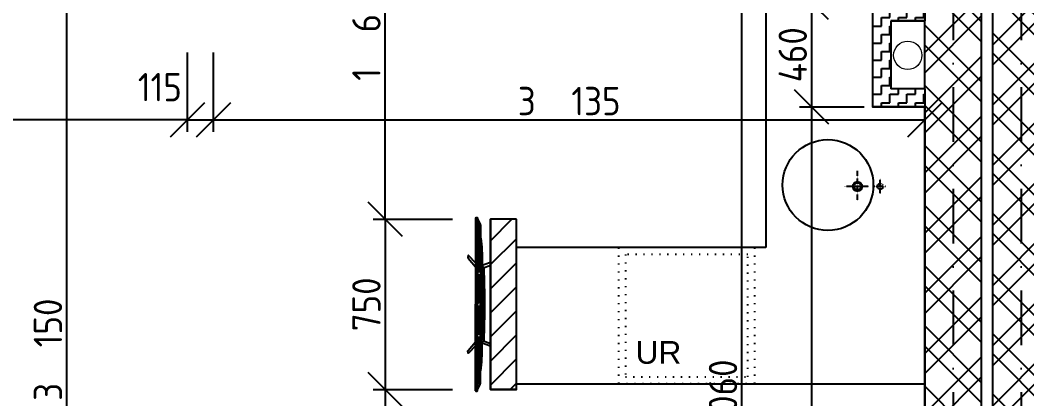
# Model space of a CAD drawing. Extents: x 4511820 to 5180432, y -1526536 to -944957.
# Drawn here: x 5118525 to 5122962, y -1209941 to -1208272 of the extents above; entities that cross this region are included whole.
import ezdxf

# ---------------------------------------------------------------- set-up
doc = ezdxf.new("R2010")
doc.units = 0
doc.header["$MEASUREMENT"] = 0
for name, pattern in [('ACAD_ISO07W100', [3.5, 0.5, -3]), ('BODKOCIARKOVANA_3', [5.6, 3, -1.3, 0, -1.3]), ('DASHED', [0.75, 0.5, -0.25])]:
    doc.linetypes.add(name, pattern=pattern)
doc.layers.get('0').update_dxf_attribs({"linetype": 'CONTINUOUS'})
doc.layers.get('Defpoints').update_dxf_attribs({"color": 61, "linetype": 'CONTINUOUS'})
for name, color, linetype in [('KÓTY', 4, 'CONTINUOUS'), ('MÚRY', 1, 'CONTINUOUS'), ('osi', 253, 'CONTINUOUS'), ('Plochy', 41, 'CONTINUOUS'), ('TENKÁ', 7, 'CONTINUOUS'), ('ZARIADENIE', 47, 'CONTINUOUS'), ('ZARIADENIE1', 145, 'CONTINUOUS'), ('ŠRAFY', 82, 'CONTINUOUS')]:
    doc.layers.add(name, color=color, linetype=linetype)
doc.layers.add('zz-kanal-splaskova', color=37, linetype='CONTINUOUS', lineweight=18)
doc.styles.add('ARIAL', font='arial.ttf')
doc.styles.add('STYLE1', font='isocp.shx')
doc.dimstyles.new('STANDARD-50', dxfattribs={"dimtxt": 125, "dimasz": 150, "dimexe": 10, "dimexo": 200, "dimgap": 20, "dimtad": 1, "dimdsep": 46, "dimlunit": 6, "dimtxsty": 'STYLE1', "dimblk1": 'OBLIQUE', "dimblk2": 'OBLIQUE', "dimsah": 1, "dimcen": 2.5, "dimse1": 1, "dimse2": 1, "dimadec": 0, "dimazin": 0, "dimtfac": 1, "dimtmove": 1, "dimatfit": 3, "dimldrblk": 'OBLIQUE', "dimfxl": 1, "dimtolj": 1, "dimtzin": 0, "dimarcsym": 0})
pattern_1 = [(45, (584112, 2493.08), (-132.5825215, 132.5825215), []), (45, (584200.39, 2493.08), (-132.5825215, 132.5825215), [])]
pattern_2 = [(135, (515810.9, -45114.18), (-132.5825215, -132.5825215), []), (135, (515810.9, -45025.8), (-132.5825215, -132.5825215), [])]

# ---------------------------------------------------------------- blocks, each defined once
blk = doc.blocks.new('Tv06_top_cad-block.com')
at = {"color": 0}
for points in [[(-161.1, -3.4), (-173.3, 26.2, 0.359324), (-175.3, 27.3, 0.097501), (-182.8, 24.2, 0.350578), (-183.5, 22.1), (-171.1, -10.4)], [(161.1, -3.4), (173.3, 26.2, -0.359324), (175.3, 27.3, -0.097501), (182.8, 24.2, -0.350578), (183.5, 22.1), (171.1, -10.4)], [(-381.9, -38.8, -0.13121), (-383.2, -32.7, -0.169032), (-383, -32.3), (-381.8, -31.1, -0.205713), (-381.3, -30.9), (-378.5, -30.9, 0.118206), (-376.2, -30.4), (-351.4, -18.4, -0.105648), (-345.8, -17), (0, -17)], [(-339.3, -21.2), (-339.3, -21.2, 0.099639), (-344.3, -22.2), (-349.2, -24.6, 0.215889), (-350.7, -26.3, 0.476075), (-349.4, -28, 0.244765)], [(-295.5, -17), (-282, -15, -0.02037), (-255.8, -12, -0.012056), (-227.2, -10.7), (-169.3, -10.7)], [(-182.5, -38.8), (-214.4, -69.1, 0.250582), (-215, -71, 0.266718), (-214.3, -71.9, 0.084688)], [(-214.3, -71.9), (-207.3, -73.1, 0.211205), (-203.3, -72.1), (-165.2, -38.8)], [(-181.8, -17), (-178.5, -14, -0.213415), (-177.3, -13.6), (0, -13.6)], [(-172.1, -13.6, -0.072098), (-159.2, -3, -0.121861), (-158.4, -2.8)], [(-170.1, -10.6, -0.053076), (-160.2, -2.9), (-158.4, -2.8)], [(-147.6, -13.6), (-147.6, -7.5, -0.414214), (-147.4, -7.3), (-146.5, -7.3, -0.414214), (-146.3, -7.5), (-146.3, -13.6)], [(-146.8, -28, 0.414214), (-145, -26.2), (-145, -23, 0.414214), (-146.8, -21.2)], [(-143.9, -13.6), (-143.9, -7.5, -0.414214), (-143.7, -7.3), (-142.7, -7.3, -0.414214), (-142.6, -7.5), (-142.6, -13.6)], [(-140.2, -13.6), (-140.2, -7.5, -0.414214), (-140, -7.3), (-139, -7.3, -0.414214), (-138.8, -7.5), (-138.8, -13.6)], [(-136.4, -13.6), (-136.4, -7.5, -0.414214), (-136.3, -7.3), (-135.3, -7.3, -0.414214), (-135.1, -7.5), (-135.1, -13.6)], [(-132.7, -13.6), (-132.7, -7.5, -0.414214), (-132.5, -7.3), (-131.6, -7.3, -0.414214), (-131.4, -7.5), (-131.4, -13.6)], [(-128.8, -28, -0.414214), (-130.6, -26.2), (-130.6, -23, -0.414214), (-128.8, -21.2)], [(-129, -13.6), (-129, -7.5, -0.414214), (-128.8, -7.3), (-127.9, -7.3, -0.414214), (-127.7, -7.5), (-127.7, -13.6)], [(-125.3, -13.6), (-125.3, -7.5, -0.414214), (-125.1, -7.3), (-124.1, -7.3, -0.414214), (-124, -7.5), (-124, -13.6)], [(-121.6, -13.6), (-121.6, -7.5, -0.414214), (-121.4, -7.3), (-120.4, -7.3, -0.414214), (-120.2, -7.5), (-120.2, -13.6)], [(-117.8, -13.6), (-117.8, -7.5, -0.414214), (-117.7, -7.3), (-116.7, -7.3, -0.414214), (-116.5, -7.5), (-116.5, -13.6)], [(-114.1, -13.6), (-114.1, -7.5, -0.414214), (-113.9, -7.3), (-113, -7.3, -0.414214), (-112.8, -7.5), (-112.8, -13.6)], [(-110.4, -13.6), (-110.4, -7.5, -0.414214), (-110.2, -7.3), (-109.3, -7.3, -0.414214), (-109.1, -7.5), (-109.1, -13.6)], [(-106.7, -13.6), (-106.7, -7.5, -0.414214), (-106.5, -7.3), (-105.5, -7.3, -0.414214), (-105.4, -7.5), (-105.4, -13.6)], [(-103, -13.6), (-103, -7.5, -0.414214), (-102.8, -7.3), (-101.8, -7.3, -0.414214), (-101.6, -7.5), (-101.6, -13.6)], [(-99.2, -13.6), (-99.2, -7.5, -0.414214), (-99.1, -7.3), (-98.1, -7.3, -0.414214), (-97.9, -7.5), (-97.9, -13.6)], [(-95.5, -13.6), (-95.5, -7.5, -0.414214), (-95.3, -7.3), (-94.4, -7.3, -0.414214), (-94.2, -7.5), (-94.2, -13.6)], [(-91.8, -13.6), (-91.8, -7.5, -0.414214), (-91.6, -7.3), (-90.7, -7.3, -0.414214), (-90.5, -7.5), (-90.5, -13.6)], [(-88.1, -13.6), (-88.1, -7.5, -0.414214), (-87.9, -7.3), (-86.9, -7.3, -0.414214), (-86.8, -7.5), (-86.8, -13.6)], [(-84.4, -13.6), (-84.4, -7.5, -0.414214), (-84.2, -7.3), (-83.2, -7.3, -0.414214), (-83, -7.5), (-83, -13.6)], [(-80.6, -13.6), (-80.6, -7.5, -0.414214), (-80.5, -7.3), (-79.5, -7.3, -0.414214), (-79.3, -7.5), (-79.3, -13.6)], [(-76.9, -13.6), (-76.9, -7.5, -0.414214), (-76.7, -7.3), (-75.8, -7.3, -0.414214), (-75.6, -7.5), (-75.6, -13.6)], [(-73.2, -13.6), (-73.2, -7.5, -0.414214), (-73, -7.3), (-72.1, -7.3, -0.414214), (-71.9, -7.5), (-71.9, -13.6)], [(-69.5, -13.6), (-69.5, -7.5, -0.414214), (-69.3, -7.3), (-68.3, -7.3, -0.414214), (-68.2, -7.5), (-68.2, -13.6)], [(-65.8, -13.6), (-65.8, -7.5, -0.414214), (-65.6, -7.3), (-64.6, -7.3, -0.414214), (-64.4, -7.5), (-64.4, -13.6)], [(-62, -13.6), (-62, -7.5, -0.414214), (-61.9, -7.3), (-60.9, -7.3, -0.414214), (-60.7, -7.5), (-60.7, -13.6)], [(-58.3, -13.6), (-58.3, -7.5, -0.414214), (-58.1, -7.3), (-57.2, -7.3, -0.414214), (-57, -7.5), (-57, -13.6)], [(-54.6, -13.6), (-54.6, -7.5, -0.414214), (-54.4, -7.3), (-53.5, -7.3, -0.414214), (-53.3, -7.5), (-53.3, -13.6)], [(-50.9, -13.6), (-50.9, -7.5, -0.414214), (-50.7, -7.3), (-49.7, -7.3, -0.414214), (-49.6, -7.5), (-49.6, -13.6)], [(-47.2, -13.6), (-47.2, -7.5, -0.414214), (-47, -7.3), (-46, -7.3, -0.414214), (-45.8, -7.5), (-45.8, -13.6)], [(-43.4, -13.6), (-43.4, -7.5, -0.414214), (-43.3, -7.3), (-42.3, -7.3, -0.414214), (-42.1, -7.5), (-42.1, -13.6)], [(-39.7, -13.6), (-39.7, -7.5, -0.414214), (-39.5, -7.3), (-38.6, -7.3, -0.414214), (-38.4, -7.5), (-38.4, -13.6)], [(-36, -13.6), (-36, -7.5, -0.414214), (-35.8, -7.3), (-34.9, -7.3, -0.414214), (-34.7, -7.5), (-34.7, -13.6)], [(-32.3, -13.6), (-32.3, -7.5, -0.414214), (-32.1, -7.3), (-31.1, -7.3, -0.414214), (-31, -7.5), (-31, -13.6)], [(-28.6, -13.6), (-28.6, -7.5, -0.414214), (-28.4, -7.3), (-27.4, -7.3, -0.414214), (-27.2, -7.5), (-27.2, -13.6)], [(-24.8, -13.6), (-24.8, -7.5, -0.414214), (-24.7, -7.3), (-23.7, -7.3, -0.414214), (-23.5, -7.5), (-23.5, -13.6)], [(-21.1, -13.6), (-21.1, -7.5, -0.414214), (-20.9, -7.3), (-20, -7.3, -0.414214), (-19.8, -7.5), (-19.8, -13.6)], [(-17.4, -13.6), (-17.4, -7.5, -0.414214), (-17.2, -7.3), (-16.3, -7.3, -0.414214), (-16.1, -7.5), (-16.1, -13.6)], [(-13.7, -13.6), (-13.7, -7.5, -0.414214), (-13.5, -7.3), (-12.5, -7.3, -0.414214), (-12.4, -7.5), (-12.4, -13.6)], [(-10, -13.6), (-10, -7.5, -0.414214), (-9.8, -7.3), (-8.8, -7.3, -0.414214), (-8.6, -7.5), (-8.6, -13.6)], [(-10, -28, 0.414214), (-8.2, -26.2), (-8.2, -23, 0.414214), (-10, -21.2)], [(-6.2, -13.6), (-6.2, -7.5, -0.414214), (-6.1, -7.3), (-5.1, -7.3, -0.414214), (-4.9, -7.5), (-4.9, -13.6)], [(-2.5, -13.6), (-2.5, -7.5, -0.414214), (-2.3, -7.3), (-1.4, -7.3, -0.414214), (-1.2, -7.5), (-1.2, -13.6)], [(181.8, -17), (178.5, -14, 0.213415), (177.3, -13.6), (0, -13.6)], [(381.9, -38.8, 0.13121), (383.2, -32.7, 0.169032), (383, -32.3), (381.8, -31.1, 0.205713), (381.3, -30.9), (378.5, -30.9, -0.118206), (376.2, -30.4), (351.4, -18.4, 0.105648), (345.8, -17), (0, -17)], [(2.5, -13.6), (2.5, -7.5, 0.414214), (2.3, -7.3), (1.4, -7.3, 0.414214), (1.2, -7.5), (1.2, -13.6)], [(6.2, -13.6), (6.2, -7.5, 0.414214), (6.1, -7.3), (5.1, -7.3, 0.414214), (4.9, -7.5), (4.9, -13.6)], [(10, -28, -0.414214), (8.2, -26.2), (8.2, -23, -0.414214), (10, -21.2)], [(10, -13.6), (10, -7.5, 0.414214), (9.8, -7.3), (8.8, -7.3, 0.414214), (8.6, -7.5), (8.6, -13.6)], [(13.7, -13.6), (13.7, -7.5, 0.414214), (13.5, -7.3), (12.5, -7.3, 0.414214), (12.4, -7.5), (12.4, -13.6)], [(17.4, -13.6), (17.4, -7.5, 0.414214), (17.2, -7.3), (16.3, -7.3, 0.414214), (16.1, -7.5), (16.1, -13.6)], [(21.1, -13.6), (21.1, -7.5, 0.414214), (20.9, -7.3), (20, -7.3, 0.414214), (19.8, -7.5), (19.8, -13.6)], [(24.8, -13.6), (24.8, -7.5, 0.414214), (24.7, -7.3), (23.7, -7.3, 0.414214), (23.5, -7.5), (23.5, -13.6)], [(28.6, -13.6), (28.6, -7.5, 0.414214), (28.4, -7.3), (27.4, -7.3, 0.414214), (27.2, -7.5), (27.2, -13.6)], [(32.3, -13.6), (32.3, -7.5, 0.414214), (32.1, -7.3), (31.1, -7.3, 0.414214), (31, -7.5), (31, -13.6)], [(36, -13.6), (36, -7.5, 0.414214), (35.8, -7.3), (34.9, -7.3, 0.414214), (34.7, -7.5), (34.7, -13.6)], [(39.7, -13.6), (39.7, -7.5, 0.414214), (39.5, -7.3), (38.6, -7.3, 0.414214), (38.4, -7.5), (38.4, -13.6)], [(43.4, -13.6), (43.4, -7.5, 0.414214), (43.3, -7.3), (42.3, -7.3, 0.414214), (42.1, -7.5), (42.1, -13.6)], [(47.2, -13.6), (47.2, -7.5, 0.414214), (47, -7.3), (46, -7.3, 0.414214), (45.8, -7.5), (45.8, -13.6)], [(50.9, -13.6), (50.9, -7.5, 0.414214), (50.7, -7.3), (49.7, -7.3, 0.414214), (49.6, -7.5), (49.6, -13.6)], [(54.6, -13.6), (54.6, -7.5, 0.414214), (54.4, -7.3), (53.5, -7.3, 0.414214), (53.3, -7.5), (53.3, -13.6)], [(58.3, -13.6), (58.3, -7.5, 0.414214), (58.1, -7.3), (57.2, -7.3, 0.414214), (57, -7.5), (57, -13.6)], [(62, -13.6), (62, -7.5, 0.414214), (61.9, -7.3), (60.9, -7.3, 0.414214), (60.7, -7.5), (60.7, -13.6)], [(65.8, -13.6), (65.8, -7.5, 0.414214), (65.6, -7.3), (64.6, -7.3, 0.414214), (64.4, -7.5), (64.4, -13.6)], [(69.5, -13.6), (69.5, -7.5, 0.414214), (69.3, -7.3), (68.3, -7.3, 0.414214), (68.2, -7.5), (68.2, -13.6)], [(73.2, -13.6), (73.2, -7.5, 0.414214), (73, -7.3), (72.1, -7.3, 0.414214), (71.9, -7.5), (71.9, -13.6)], [(76.9, -13.6), (76.9, -7.5, 0.414214), (76.7, -7.3), (75.8, -7.3, 0.414214), (75.6, -7.5), (75.6, -13.6)], [(80.6, -13.6), (80.6, -7.5, 0.414214), (80.5, -7.3), (79.5, -7.3, 0.414214), (79.3, -7.5), (79.3, -13.6)], [(84.4, -13.6), (84.4, -7.5, 0.414214), (84.2, -7.3), (83.2, -7.3, 0.414214), (83, -7.5), (83, -13.6)], [(88.1, -13.6), (88.1, -7.5, 0.414214), (87.9, -7.3), (86.9, -7.3, 0.414214), (86.8, -7.5), (86.8, -13.6)], [(91.8, -13.6), (91.8, -7.5, 0.414214), (91.6, -7.3), (90.7, -7.3, 0.414214), (90.5, -7.5), (90.5, -13.6)], [(95.5, -13.6), (95.5, -7.5, 0.414214), (95.3, -7.3), (94.4, -7.3, 0.414214), (94.2, -7.5), (94.2, -13.6)], [(99.2, -13.6), (99.2, -7.5, 0.414214), (99.1, -7.3), (98.1, -7.3, 0.414214), (97.9, -7.5), (97.9, -13.6)], [(103, -13.6), (103, -7.5, 0.414214), (102.8, -7.3), (101.8, -7.3, 0.414214), (101.6, -7.5), (101.6, -13.6)], [(106.7, -13.6), (106.7, -7.5, 0.414214), (106.5, -7.3), (105.5, -7.3, 0.414214), (105.4, -7.5), (105.4, -13.6)], [(110.4, -13.6), (110.4, -7.5, 0.414214), (110.2, -7.3), (109.3, -7.3, 0.414214), (109.1, -7.5), (109.1, -13.6)], [(114.1, -13.6), (114.1, -7.5, 0.414214), (113.9, -7.3), (113, -7.3, 0.414214), (112.8, -7.5), (112.8, -13.6)], [(117.8, -13.6), (117.8, -7.5, 0.414214), (117.7, -7.3), (116.7, -7.3, 0.414214), (116.5, -7.5), (116.5, -13.6)], [(121.6, -13.6), (121.6, -7.5, 0.414214), (121.4, -7.3), (120.4, -7.3, 0.414214), (120.2, -7.5), (120.2, -13.6)], [(125.3, -13.6), (125.3, -7.5, 0.414214), (125.1, -7.3), (124.1, -7.3, 0.414214), (124, -7.5), (124, -13.6)], [(129, -13.6), (129, -7.5, 0.414214), (128.8, -7.3), (127.9, -7.3, 0.414214), (127.7, -7.5), (127.7, -13.6)], [(128.8, -28, 0.414214), (130.6, -26.2), (130.6, -23, 0.414214), (128.8, -21.2)], [(132.7, -13.6), (132.7, -7.5, 0.414214), (132.5, -7.3), (131.6, -7.3, 0.414214), (131.4, -7.5), (131.4, -13.6)], [(136.4, -13.6), (136.4, -7.5, 0.414214), (136.3, -7.3), (135.3, -7.3, 0.414214), (135.1, -7.5), (135.1, -13.6)], [(140.2, -13.6), (140.2, -7.5, 0.414214), (140, -7.3), (139, -7.3, 0.414214), (138.8, -7.5), (138.8, -13.6)], [(143.9, -13.6), (143.9, -7.5, 0.414214), (143.7, -7.3), (142.7, -7.3, 0.414214), (142.6, -7.5), (142.6, -13.6)], [(146.8, -28, -0.414214), (145, -26.2), (145, -23, -0.414214), (146.8, -21.2)], [(147.6, -13.6), (147.6, -7.5, 0.414214), (147.4, -7.3), (146.5, -7.3, 0.414214), (146.3, -7.5), (146.3, -13.6)], [(172.1, -13.6, 0.072098), (159.2, -3, 0.121861), (158.4, -2.8)], [(170.1, -10.6, 0.053076), (160.2, -2.9), (158.4, -2.8)], [(214.3, -71.9), (207.3, -73.1, -0.211205), (203.3, -72.1), (165.2, -38.8)], [(295.5, -17), (282, -15, 0.02037), (255.8, -12, 0.012056), (227.2, -10.7), (169.3, -10.7)], [(182.5, -38.8), (214.4, -69.1, -0.250582), (215, -71, -0.266718), (214.3, -71.9, -0.084688)], [(339.3, -21.2), (339.3, -21.2, -0.099639), (344.3, -22.2), (349.2, -24.6, -0.215889), (350.7, -26.3, -0.476075), (349.4, -28, -0.244765)]]:
    blk.add_lwpolyline(points, format="xyb", dxfattribs=at)
for points in [[(-381.9, -38.8), (0, -38.8)], [(-378.5, -30.9), (0, -30.9)], [(-349.4, -28), (-146.8, -28)], [(-339.3, -21.2), (-146.8, -21.2)], [(-158.6, -6.5), (0, -6.5)], [(-128.8, -21.2), (-10, -21.2)], [(-128.8, -28), (-10, -28)], [(158.6, -6.5), (0, -6.5)], [(378.5, -30.9), (0, -30.9)], [(381.9, -38.8), (0, -38.8)], [(128.8, -21.2), (10, -21.2)], [(128.8, -28), (10, -28)], [(339.3, -21.2), (146.8, -21.2)], [(349.4, -28), (146.8, -28)]]:
    blk.add_lwpolyline(points, dxfattribs=at)
for centre, radius, start, end in [((0, -4564), 4564, 90, 91.9893), ((0, -4564), 4564, 88.0107, 90), ((-170.5, -10.1), 0.6, 200.9784, 314.0295), ((170.5, -10.1), 0.6, 225.9705, 339.0216)]:
    blk.add_arc(centre, radius, start, end, dxfattribs=at)
blk = doc.blocks.new('TV')
at = {"layer": 'ZARIADENIE', "color": 8}
blk.add_blockref('Tv06_top_cad-block.com', (4448198.7, -1316337.8), dxfattribs=at)
blk = doc.blocks.new('_OBLIQUE')
at = {"color": 0, "linetype": 'ByBlock'}
blk.add_line((-0.5, -0.5), (0.5, 0.5), dxfattribs=at)
blk = doc.blocks.new('*D28208')
at = {"layer": 'Defpoints', "color": 0}
for p in [(5121705.5, -1207474.2), (5121705.5, -1207474.2), (5121705.5, -1212534.2)]:
    blk.add_point(p, dxfattribs=at)
at = {"layer": 'KÓTY', "color": 0, "lineweight": -2}
blk.add_line((5121705.5, -1212534.2), (5121705.5, -1207474.2), dxfattribs=at)
at = {"layer": 'KÓTY', "color": 0, "linetype": 'ByBlock', "lineweight": -2, "xscale": 150, "yscale": 150, "zscale": 150}
for p, rotation in [((5121705.5, -1207474.2), 90), ((5121705.5, -1212534.2), 270)]:
    blk.add_blockref('_OBLIQUE', p, dxfattribs=dict(at, rotation=rotation))
at = {"layer": 'KÓTY', "color": 0, "insert": (5121623, -1210004.2), "char_height": 125, "attachment_point": 5, "rotation": 90, "style": 'STYLE1'}
blk.add_mtext('\\A1;5ﾠ060', dxfattribs=at)
blk = doc.blocks.new('*D28217')
at = {"layer": 'Defpoints', "color": 0}
for p in [(5119262.5, -1208149.2), (5118729.5, -1211299.2), (5119262.5, -1211299.2)]:
    blk.add_point(p, dxfattribs=at)
at = {"layer": 'KÓTY', "color": 0, "lineweight": -2}
blk.add_line((5118729.5, -1208149.2), (5118729.5, -1211299.2), dxfattribs=at)
at = {"layer": 'KÓTY', "color": 0, "linetype": 'ByBlock', "lineweight": -2, "xscale": 150, "yscale": 150, "zscale": 150}
for p, rotation in [((5118729.5, -1208149.2), 90), ((5118729.5, -1211299.2), 270)]:
    blk.add_blockref('_OBLIQUE', p, dxfattribs=dict(at, rotation=rotation))
at = {"layer": 'KÓTY', "color": 0, "insert": (5118647, -1209724.2), "char_height": 125, "attachment_point": 5, "rotation": 90, "style": 'STYLE1'}
blk.add_mtext('\\A1;3ﾠ150', dxfattribs=at)
blk = doc.blocks.new('*D28227')
at = {"layer": 'Defpoints', "color": 0}
for p in [(5119262.5, -1208309.7), (5119377.5, -1208309.7), (5119377.5, -1208711)]:
    blk.add_point(p, dxfattribs=at)
at = {"layer": 'KÓTY', "color": 0, "lineweight": -2}
blk.add_line((5119262.5, -1208711), (5119377.5, -1208711), dxfattribs=at)
at = {"layer": 'KÓTY', "color": 0, "linetype": 'ByBlock', "lineweight": -2, "xscale": 150, "yscale": 150, "zscale": 150, "rotation": 180}
blk.add_blockref('_OBLIQUE', (5119262.5, -1208711), dxfattribs=at)
at = {"layer": 'KÓTY', "color": 0, "linetype": 'ByBlock', "lineweight": -2, "xscale": 150, "yscale": 150, "zscale": 150}
blk.add_blockref('_OBLIQUE', (5119377.5, -1208711), dxfattribs=at)
at = {"layer": 'KÓTY', "color": 0, "insert": (5119140.5, -1208567), "char_height": 125, "attachment_point": 5, "style": 'STYLE1'}
blk.add_mtext('\\A1;115', dxfattribs=at)
blk = doc.blocks.new('*D28228')
at = {"layer": 'Defpoints', "color": 0}
for p in [(5119377.5, -1208309.7), (5122512.5, -1208309.7), (5122512.5, -1208711)]:
    blk.add_point(p, dxfattribs=at)
at = {"layer": 'KÓTY', "color": 0, "lineweight": -2}
blk.add_line((5119377.5, -1208711), (5122512.5, -1208711), dxfattribs=at)
at = {"layer": 'KÓTY', "color": 0, "linetype": 'ByBlock', "lineweight": -2, "xscale": 150, "yscale": 150, "zscale": 150, "rotation": 180}
blk.add_blockref('_OBLIQUE', (5119377.5, -1208711), dxfattribs=at)
at = {"layer": 'KÓTY', "color": 0, "linetype": 'ByBlock', "lineweight": -2, "xscale": 150, "yscale": 150, "zscale": 150}
blk.add_blockref('_OBLIQUE', (5122512.5, -1208711), dxfattribs=at)
at = {"layer": 'KÓTY', "color": 0, "insert": (5120945, -1208628.5), "char_height": 125, "attachment_point": 5, "style": 'STYLE1'}
blk.add_mtext('\\A1;3ﾠ135', dxfattribs=at)
blk = doc.blocks.new('*D28229')
at = {"layer": 'Defpoints', "color": 0}
for p in [(5116172.5, -1208149.2), (5119262.5, -1208149.2), (5116172.5, -1208711)]:
    blk.add_point(p, dxfattribs=at)
at = {"layer": 'KÓTY', "color": 0, "lineweight": -2}
blk.add_line((5119262.5, -1208711), (5116172.5, -1208711), dxfattribs=at)
at = {"layer": 'KÓTY', "color": 0, "linetype": 'ByBlock', "lineweight": -2, "xscale": 150, "yscale": 150, "zscale": 150, "rotation": 180}
blk.add_blockref('_OBLIQUE', (5116172.5, -1208711), dxfattribs=at)
at = {"layer": 'KÓTY', "color": 0, "linetype": 'ByBlock', "lineweight": -2, "xscale": 150, "yscale": 150, "zscale": 150}
blk.add_blockref('_OBLIQUE', (5119262.5, -1208711), dxfattribs=at)
at = {"layer": 'KÓTY', "color": 0, "insert": (5117717.5, -1208628.5), "char_height": 125, "attachment_point": 5, "style": 'STYLE1'}
blk.add_mtext('\\A1;3ﾠ090', dxfattribs=at)
blk = doc.blocks.new('*D28231')
at = {"layer": 'Defpoints', "color": 0}
for p in [(5120712.5, -1209899.2), (5122512.5, -1209899.2), (5122512.5, -1210461)]:
    blk.add_point(p, dxfattribs=at)
at = {"layer": 'KÓTY', "color": 0, "lineweight": -2}
blk.add_line((5120712.5, -1210461), (5122512.5, -1210461), dxfattribs=at)
at = {"layer": 'KÓTY', "color": 0, "linetype": 'ByBlock', "lineweight": -2, "xscale": 150, "yscale": 150, "zscale": 150, "rotation": 180}
blk.add_blockref('_OBLIQUE', (5120712.5, -1210461), dxfattribs=at)
at = {"layer": 'KÓTY', "color": 0, "linetype": 'ByBlock', "lineweight": -2, "xscale": 150, "yscale": 150, "zscale": 150}
blk.add_blockref('_OBLIQUE', (5122512.5, -1210461), dxfattribs=at)
at = {"layer": 'KÓTY', "color": 0, "insert": (5121439, -1210369.5), "char_height": 125, "attachment_point": 5, "style": 'STYLE1'}
blk.add_mtext('\\A1;1ﾠ800', dxfattribs=at)
blk = doc.blocks.new('*D28232')
at = {"layer": 'Defpoints', "color": 0}
for p in [(5116172.5, -1209899.2), (5120597.5, -1209899.2), (5116172.5, -1210461)]:
    blk.add_point(p, dxfattribs=at)
at = {"layer": 'KÓTY', "color": 0, "lineweight": -2}
blk.add_line((5120597.5, -1210461), (5116172.5, -1210461), dxfattribs=at)
at = {"layer": 'KÓTY', "color": 0, "linetype": 'ByBlock', "lineweight": -2, "xscale": 150, "yscale": 150, "zscale": 150, "rotation": 180}
blk.add_blockref('_OBLIQUE', (5116172.5, -1210461), dxfattribs=at)
at = {"layer": 'KÓTY', "color": 0, "linetype": 'ByBlock', "lineweight": -2, "xscale": 150, "yscale": 150, "zscale": 150}
blk.add_blockref('_OBLIQUE', (5120597.5, -1210461), dxfattribs=at)
at = {"layer": 'KÓTY', "color": 0, "insert": (5118385, -1210378.5), "char_height": 125, "attachment_point": 5, "style": 'STYLE1'}
blk.add_mtext('\\A1;4ﾠ425', dxfattribs=at)
blk = doc.blocks.new('*D28233')
at = {"layer": 'Defpoints', "color": 0}
for p in [(5120597.5, -1209899.2), (5120133.5, -1212534.2), (5120597.5, -1212534.2)]:
    blk.add_point(p, dxfattribs=at)
at = {"layer": 'KÓTY', "color": 0, "lineweight": -2}
blk.add_line((5120133.5, -1209899.2), (5120133.5, -1212534.2), dxfattribs=at)
at = {"layer": 'KÓTY', "color": 0, "linetype": 'ByBlock', "lineweight": -2, "xscale": 150, "yscale": 150, "zscale": 150}
for p, rotation in [((5120133.5, -1209899.2), 90), ((5120133.5, -1212534.2), 270)]:
    blk.add_blockref('_OBLIQUE', p, dxfattribs=dict(at, rotation=rotation))
at = {"layer": 'KÓTY', "color": 0, "insert": (5120051, -1211216.7), "char_height": 125, "attachment_point": 5, "rotation": 90, "style": 'STYLE1'}
blk.add_mtext('\\A1;2ﾠ635', dxfattribs=at)
blk = doc.blocks.new('*D28234')
at = {"layer": 'Defpoints', "color": 0}
for p in [(5120597.5, -1209149.2), (5120133.5, -1209899.2), (5120597.5, -1209899.2)]:
    blk.add_point(p, dxfattribs=at)
at = {"layer": 'KÓTY', "color": 0, "lineweight": -2}
blk.add_line((5120133.5, -1209149.2), (5120133.5, -1209899.2), dxfattribs=at)
at = {"layer": 'KÓTY', "color": 0, "linetype": 'ByBlock', "lineweight": -2, "xscale": 150, "yscale": 150, "zscale": 150}
for p, rotation in [((5120133.5, -1209149.2), 90), ((5120133.5, -1209899.2), 270)]:
    blk.add_blockref('_OBLIQUE', p, dxfattribs=dict(at, rotation=rotation))
at = {"layer": 'KÓTY', "color": 0, "insert": (5120051, -1209524.2), "char_height": 125, "attachment_point": 5, "rotation": 90, "style": 'STYLE1'}
blk.add_mtext('\\A1;750', dxfattribs=at)
blk = doc.blocks.new('*D28235')
at = {"layer": 'Defpoints', "color": 0}
for p in [(5120133.5, -1207474.2), (5120597.5, -1207474.2), (5120597.5, -1209149.2)]:
    blk.add_point(p, dxfattribs=at)
at = {"layer": 'KÓTY', "color": 0, "lineweight": -2}
blk.add_line((5120133.5, -1209149.2), (5120133.5, -1207474.2), dxfattribs=at)
at = {"layer": 'KÓTY', "color": 0, "linetype": 'ByBlock', "lineweight": -2, "xscale": 150, "yscale": 150, "zscale": 150}
for p, rotation in [((5120133.5, -1207474.2), 90), ((5120133.5, -1209149.2), 270)]:
    blk.add_blockref('_OBLIQUE', p, dxfattribs=dict(at, rotation=rotation))
at = {"layer": 'KÓTY', "color": 0, "insert": (5120051, -1208311.7), "char_height": 125, "attachment_point": 5, "rotation": 90, "style": 'STYLE1'}
blk.add_mtext('\\A1;1ﾠ675', dxfattribs=at)
blk = doc.blocks.new('*D28254')
at = {"layer": 'Defpoints', "color": 0}
for p in [(5122282.5, -1208194.2), (5122013, -1208654.2), (5122282.5, -1208654.2)]:
    blk.add_point(p, dxfattribs=at)
at = {"layer": 'KÓTY', "color": 0, "lineweight": -2}
blk.add_line((5122013, -1208194.2), (5122013, -1208654.2), dxfattribs=at)
at = {"layer": 'KÓTY', "color": 0, "linetype": 'ByBlock', "lineweight": -2, "xscale": 150, "yscale": 150, "zscale": 150}
for p, rotation in [((5122013, -1208194.2), 90), ((5122013, -1208654.2), 270)]:
    blk.add_blockref('_OBLIQUE', p, dxfattribs=dict(at, rotation=rotation))
at = {"layer": 'KÓTY', "color": 0, "insert": (5121930.5, -1208424.2), "char_height": 125, "attachment_point": 5, "rotation": 90, "style": 'STYLE1'}
blk.add_mtext('\\A1;460', dxfattribs=at)
blk = doc.blocks.new('*D28256')
at = {"layer": 'Defpoints', "color": 0}
for p in [(5122282.5, -1208654.2), (5122013, -1212534.2), (5122282.5, -1212534.2)]:
    blk.add_point(p, dxfattribs=at)
at = {"layer": 'KÓTY', "color": 0, "lineweight": -2}
blk.add_line((5122013, -1208654.2), (5122013, -1212534.2), dxfattribs=at)
at = {"layer": 'KÓTY', "color": 0, "linetype": 'ByBlock', "lineweight": -2, "xscale": 150, "yscale": 150, "zscale": 150}
for p, rotation in [((5122013, -1208654.2), 90), ((5122013, -1212534.2), 270)]:
    blk.add_blockref('_OBLIQUE', p, dxfattribs=dict(at, rotation=rotation))
at = {"layer": 'KÓTY', "color": 0, "insert": (5121930.5, -1210594.2), "char_height": 125, "attachment_point": 5, "rotation": 90, "style": 'STYLE1'}
blk.add_mtext('\\A1;3ﾠ880', dxfattribs=at)

msp = doc.modelspace()

# ---------------------------------------------------------------- hatches: boundary and pattern name
at = {"layer": 'ŠRAFY'}
h = msp.add_hatch(dxfattribs=at)
h.set_pattern_fill('ANSI32', color=256, scale=500)
h.set_pattern_definition(pattern_1)
h.paths.add_polyline_path([(5122762.5, -1199614.226), (5122512.5, -1199614.226), (5122512.5, -1203749.226), (5122512.5, -1203864.226), (5122512.5, -1204964.226), (5122512.5, -1205079.226), (5122512.5, -1207334.226), (5122512.5, -1207474.226), (5122512.5, -1208194.226), (5122512.5, -1208274.226), (5122512.5, -1208574.226), (5122512.5, -1208654.226), (5122512.5, -1212534.226), (5122762.5, -1212534.226)])
h = msp.add_hatch(dxfattribs=at)
h.set_pattern_fill('ANSI32', color=256, scale=500, angle=90)
h.set_pattern_definition(pattern_2)
h.paths.add_polyline_path([(5122762.5, -1199614.226), (5122512.5, -1199614.226), (5122512.5, -1203749.226), (5122512.5, -1203864.226), (5122512.5, -1204964.226), (5122512.5, -1205079.226), (5122512.5, -1207334.226), (5122512.5, -1207474.226), (5122512.5, -1208194.226), (5122512.5, -1208274.226), (5122512.5, -1208574.226), (5122512.5, -1208654.226), (5122512.5, -1212534.226), (5122762.5, -1212534.226)])
h = msp.add_hatch(dxfattribs=at)
h.set_pattern_fill('ANSI32', color=256, scale=500)
h.set_pattern_definition(pattern_1)
h.paths.add_polyline_path([(5123062.5, -1209090.673), (5123062.5, -1207244.226), (5123062.5, -1207129.226), (5123062.5, -1204879.226), (5123062.5, -1204764.226), (5123062.5, -1203764.226), (5123062.5, -1203649.226), (5123062.5, -1199614.226), (5122812.5, -1199614.226), (5122812.5, -1212914.226), (5123062.5, -1212914.226), (5123062.5, -1211474.226), (5123062.5, -1211299.226), (5123062.5, -1211284.226)])
h = msp.add_hatch(dxfattribs=at)
h.set_pattern_fill('ANSI32', color=256, scale=500, angle=90)
h.set_pattern_definition(pattern_2)
h.paths.add_polyline_path([(5123062.5, -1209090.673), (5123062.5, -1207244.226), (5123062.5, -1207129.226), (5123062.5, -1204879.226), (5123062.5, -1204764.226), (5123062.5, -1203764.226), (5123062.5, -1203649.226), (5123062.5, -1199614.226), (5122812.5, -1199614.226), (5122812.5, -1212914.226), (5123062.5, -1212914.226), (5123062.5, -1211474.226), (5123062.5, -1211299.226), (5123062.5, -1211284.226)])
at = {"layer": 'ŠRAFY', "ltscale": 0.25}
h = msp.add_hatch(dxfattribs=at)
h.set_pattern_fill('ZIGZAG', color=256, scale=300, style=0)
h.set_pattern_definition([(0, (-68841.5, 214751.965), (37.5, 37.5), [37.5, -37.5]), (90, (-68804, 214751.965), (-37.5, 37.5), [37.5, -37.5])])
h.paths.add_polyline_path([(5122282.5, -1208194.226), (5122282.5, -1208654.226), (5122512.5, -1208654.226), (5122512.5, -1208574.226), (5122362.5, -1208574.226), (5122362.5, -1208274.226), (5122512.5, -1208274.226), (5122512.5, -1208194.226)])
h = msp.add_hatch(dxfattribs=at)
h.set_pattern_fill('ANSI31', color=256, scale=600, style=0)
h.set_pattern_definition([(45, (515270.5, 214751.965), (-53.0330086, 53.0330086), [])])
h.paths.add_polyline_path([(5120598.579, -1209348.881, -0.35932372), (5120597.5, -1209350.902), (5120597.5, -1209697.55, -0.35932372), (5120598.579, -1209699.571, -0.04516363), (5120597.5, -1209703.193), (5120597.5, -1209899.226), (5120712.5, -1209899.226), (5120712.5, -1209874.226), (5120712.5, -1209274.226), (5120712.5, -1209149.226), (5120597.5, -1209149.226), (5120597.5, -1209345.259, -0.04516363)])

# ---------------------------------------------------------------- linework, layer by layer
at = {"layer": 'KÓTY', "ltscale": 25}
for p, q in [((5119262.5, -1208764.438), (5119262.5, -1208414.438)), ((5119377.5, -1208764.438), (5119377.5, -1208414.438)), ((5121959.597, -1208654.226), (5122245, -1208654.226)), ((5120080.097, -1209149.226), (5120430.097, -1209149.226)), ((5120080.097, -1209899.226), (5120430.097, -1209899.226))]:
    msp.add_line(p, q, dxfattribs=at)
at = {"layer": 'MÚRY', "ltscale": 0.25}
for p, q in [((5122282.5, -1208194.226), (5122282.5, -1208654.226)), ((5122362.5, -1208274.226), (5122512.5, -1208274.226)), ((5122362.5, -1208274.226), (5122362.5, -1208574.226)), ((5122512.5, -1208274.226), (5122362.5, -1208274.226)), ((5122512.5, -1208574.226), (5122512.5, -1208274.226)), ((5122512.5, -1208574.226), (5122362.5, -1208574.226)), ((5122512.5, -1208654.226), (5122282.5, -1208654.226))]:
    msp.add_line(p, q, dxfattribs=at)
at = {"layer": 'MÚRY'}
for p, q in [((5122512.5, -1212534.226), (5122512.5, -1208654.226)), ((5120597.5, -1209899.226), (5120597.5, -1209149.226)), ((5120712.5, -1209149.226), (5120597.5, -1209149.226)), ((5120712.5, -1209899.226), (5120712.5, -1209149.226)), ((5120712.5, -1209899.226), (5120597.5, -1209899.226))]:
    msp.add_line(p, q, dxfattribs=at)
at = {"layer": 'osi', "linetype": 'BODKOCIARKOVANA_3', "ltscale": 80}
for p, q in [((5122637.5, -1198261.132), (5122637.5, -1230189.035)), ((5122937.5, -1198261.132), (5122937.5, -1230189.035))]:
    msp.add_line(p, q, dxfattribs=at)
at = {"layer": 'Plochy'}
for points in [[(5116172.5, -1205149.226), (5119098, -1205149.226), (5119262.5, -1205149.226), (5119262.5, -1208149.226), (5119377.5, -1208149.226), (5119377.5, -1207474.226), (5122512.5, -1207474.226), (5122512.5, -1208194.226), (5122282.5, -1208194.226), (5122282.5, -1208654.226), (5122512.5, -1208654.226), (5122512.5, -1212534.226), (5119437.5, -1212534.226), (5119437.5, -1211299.226), (5116172.5, -1211299.226)], [(5120712.5, -1209149.226), (5120597.5, -1209149.226), (5120597.5, -1209899.226), (5120712.5, -1209899.226)]]:
    msp.add_lwpolyline(points, close=True, dxfattribs=at)
at = {"layer": 'TENKÁ'}
for p, q in [((5122762.5, -1213074.226), (5122762.5, -1199074.226)), ((5122812.5, -1213074.226), (5122812.5, -1199074.226)), ((5122512.5, -1208194.226), (5122512.5, -1208274.226)), ((5122512.5, -1208574.226), (5122512.5, -1208654.226))]:
    msp.add_line(p, q, dxfattribs=at)
at = {"layer": 'ZARIADENIE1', "color": 8, "ltscale": 0.25}
for p, q in [((5121812.5, -1208074.226), (5121812.5, -1209274.226)), ((5121812.5, -1209274.226), (5120712.5, -1209274.226)), ((5120712.5, -1209874.226), (5122512.5, -1209874.226))]:
    msp.add_line(p, q, dxfattribs=at)
at = {"layer": 'ZARIADENIE1', "color": 8, "linetype": 'DASHED'}
for p, q in [((5122215.731, -1209067.187), (5122215.731, -1208935.734)), ((5122316.154, -1209037.062), (5122316.154, -1208971.335)), ((5122266.396, -1209004.199), (5122156.851, -1209004.199)), ((5122340.801, -1209004.199), (5122288.768, -1209004.199))]:
    msp.add_line(p, q, dxfattribs=at)
at = {"layer": 'ZARIADENIE1', "color": 8, "linetype": 'ACAD_ISO07W100', "ltscale": 10}
for p, q in [((5121162.5, -1209274.226), (5121162.5, -1209874.226)), ((5121762.5, -1209274.226), (5121762.5, -1209874.226)), ((5121762.5, -1209874.226), (5121162.5, -1209874.226))]:
    msp.add_line(p, q, dxfattribs=at)
msp.add_lwpolyline([(5121732.5, -1209844.226), (5121732.5, -1209304.226), (5121192.5, -1209304.226), (5121192.5, -1209844.226)], close=True, dxfattribs=at)
at = {"layer": 'ZARIADENIE1', "color": 8, "ltscale": 0.25}
msp.add_circle((5122085.588, -1208998.35), 200, dxfattribs=at)
at = {"layer": 'ZARIADENIE1', "color": 8, "linetype": 'Continuous'}
for centre, radius in [((5122215.464, -1209004.472), 20.877), ((5122215.731, -1209004.199), 14.781)]:
    msp.add_circle(centre, radius, dxfattribs=at)
at = {"layer": 'ZARIADENIE1', "color": 8, "linetype": 'DASHED'}
msp.add_circle((5122316.154, -1209004.512), 12.931, dxfattribs=at)
at = {"layer": 'zz-kanal-splaskova'}
msp.add_circle((5122437.5, -1208426.726), 62.5, dxfattribs=at)

# ---------------------------------------------------------------- block references
at = {"layer": 'Plochy', "color": 2, "xscale": -1, "rotation": 270}
msp.add_blockref('TV', (6436909.093, -5657722.944), dxfattribs=at)

# ---------------------------------------------------------------- texts
at = {"layer": 'ZARIADENIE1', "color": 8, "ltscale": 0.25, "style": 'ARIAL'}
msp.add_text('UR', height=100, dxfattribs=at).set_placement((5121237.62, -1209786.143))

# ---------------------------------------------------------------- dimensions: what is measured, and where the dimension line sits
at = {"layer": 'KÓTY'}
for base, p1, p2, picture, middle in [((5120133.5, -1207474.226), (5120597.5, -1209149.226), (5120597.5, -1207474.226), '*D28235', (5120050.957, -1208311.726)), ((5121705.5, -1207474.226), (5121705.5, -1212534.226), (5121705.5, -1207474.226), '*D28208', (5121622.957, -1210004.226)), ((5118729.5, -1211299.226), (5119262.5, -1208149.226), (5119262.5, -1211299.226), '*D28217', (5118646.957, -1209724.226)), ((5122013, -1208654.226), (5122282.5, -1208194.226), (5122282.5, -1208654.226), '*D28254', (5121930.5, -1208424.226)), ((5122013, -1212534.226), (5122282.5, -1208654.226), (5122282.5, -1212534.226), '*D28256', (5121930.457, -1210594.226)), ((5120133.5, -1209899.226), (5120597.5, -1209149.226), (5120597.5, -1209899.226), '*D28234', (5120051, -1209524.226)), ((5120133.5, -1212534.226), (5120597.5, -1209899.226), (5120597.5, -1212534.226), '*D28233', (5120050.957, -1211216.726))]:
    dim = msp.add_linear_dim(base=base, p1=p1, p2=p2, angle=90, dimstyle='STANDARD-50', dxfattribs=at)
    dim.commit()
    dim.dimension.update_dxf_attribs({"geometry": picture, "text_midpoint": middle})
for base, p1, p2, picture, middle in [((5116172.5, -1208711.035), (5119262.5, -1208149.226), (5116172.5, -1208149.226), '*D28229', (5117717.5, -1208628.492)), ((5122512.5, -1208711.035), (5119377.5, -1208309.726), (5122512.5, -1208309.726), '*D28228', (5120945, -1208628.492)), ((5116172.5, -1210461.035), (5120597.5, -1209899.226), (5116172.5, -1209899.226), '*D28232', (5118385, -1210378.492))]:
    dim = msp.add_linear_dim(base=base, p1=p1, p2=p2, dimstyle='STANDARD-50', dxfattribs=at)
    dim.commit()
    dim.dimension.update_dxf_attribs({"geometry": picture, "text_midpoint": middle})
for base, p1, p2, picture, middle in [((5119377.5, -1208711.035), (5119262.5, -1208309.726), (5119377.5, -1208309.726), '*D28227', (5119140.5, -1208649.535)), ((5122512.5, -1210461.035), (5120712.5, -1209899.226), (5122512.5, -1209899.226), '*D28231', (5121439, -1210452.035))]:
    dim = msp.add_linear_dim(base=base, p1=p1, p2=p2, dimstyle='STANDARD-50', dxfattribs=at)
    dim.commit()
    dim.dimension.update_dxf_attribs({"geometry": picture, "text_midpoint": middle, "dimtype": 160})

doc.saveas('drawing.dxf')
